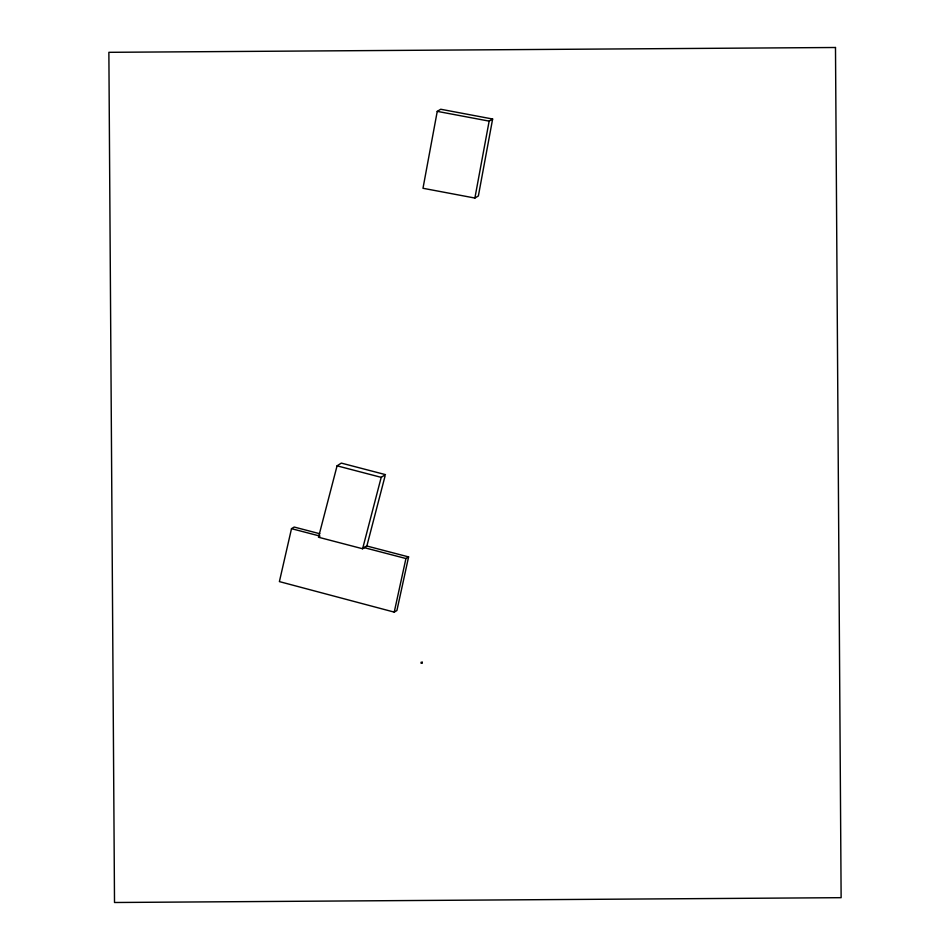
<?xml version="1.0" encoding="UTF-8"?>
<svg xmlns="http://www.w3.org/2000/svg" width="950" height="950" viewBox="0 0 950 950"><rect width="100%" height="100%" fill="white"/><g stroke="black" fill="none" stroke-linecap="round" stroke-linejoin="round"><path stroke-width="1.43" d="M437.249 111.364L422.988 188.278L474.881 198.051L478.372 195.949L492.634 119.023L440.741 109.25L437.249 111.364L489.143 121.125L492.634 119.023M474.881 198.051L489.143 121.125M394.238 612.121L405.935 558.529L408.595 556.914L396.91 610.506L394.238 612.121L279.395 581.602L291.507 528.663L294.179 527.048L319.877 533.758M362.615 548.756L381.199 477.351L385.439 474.62L341.311 463.101L337.072 465.832L318.499 537.237L362.615 548.756L366.854 546.013L385.059 476.045M337.072 465.832L381.199 477.351M408.595 556.914L366.854 546.013L364.194 547.639L405.935 558.529M291.507 528.663L320.067 536.121M835.489 47.5L108.87 52.321L114.511 902.5L841.13 897.679L835.489 47.5M422.275 662.269L421.076 662.269L421.076 663.254L422.275 663.254L422.275 662.269"/></g></svg>
